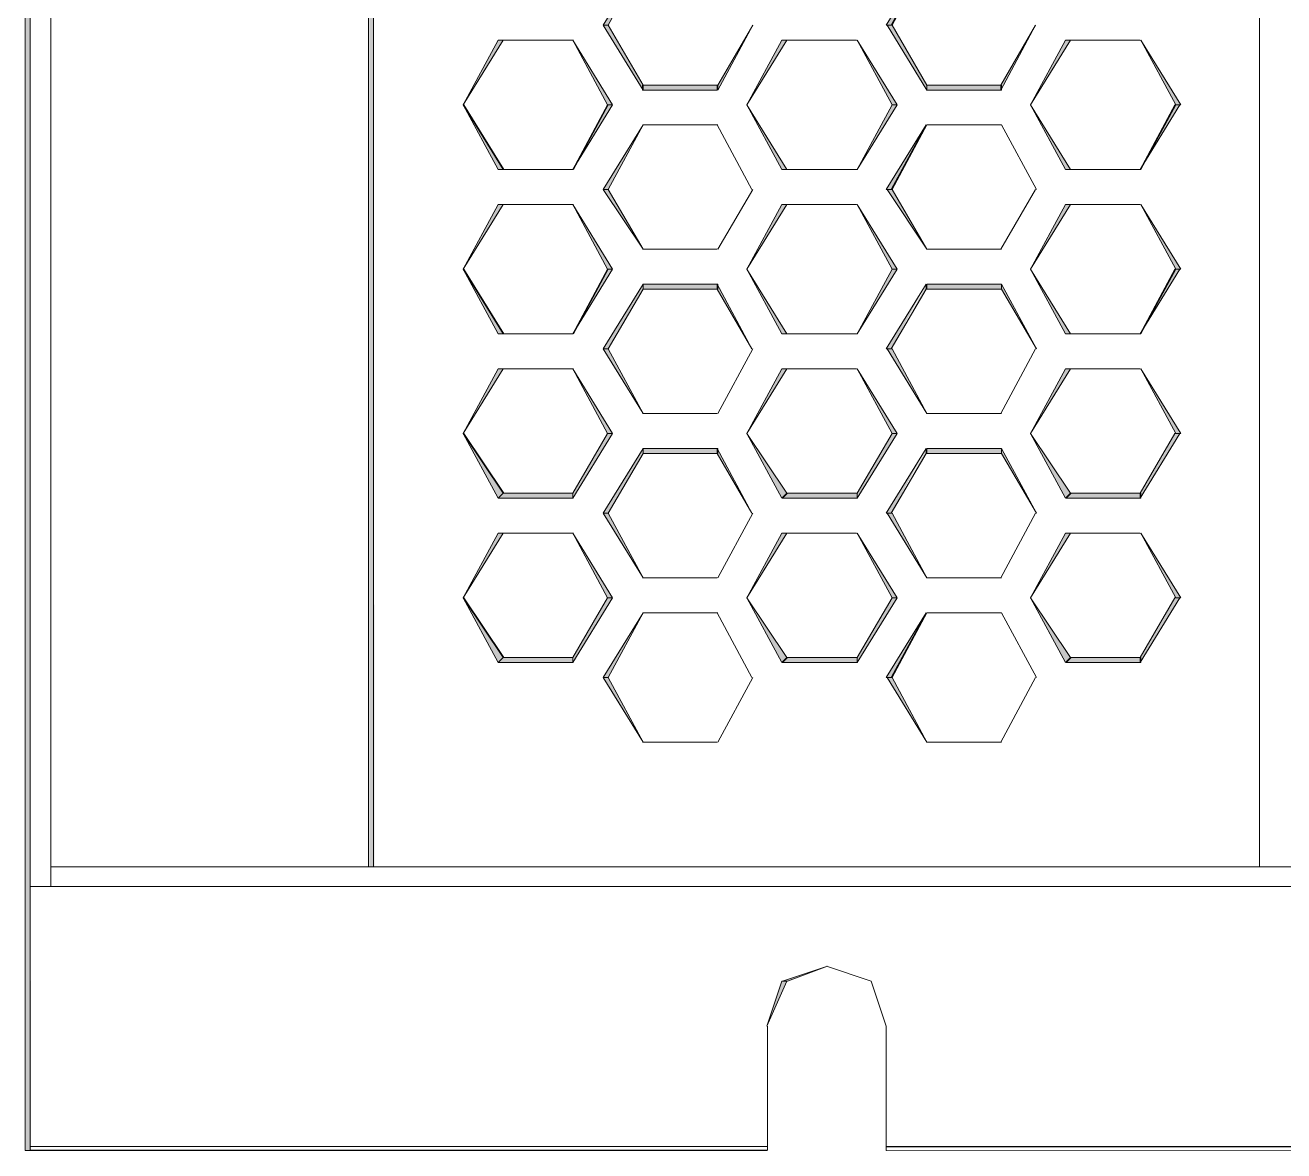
# Model space of a CAD drawing. Header units: millimetres. Extents: x 41 to 1635, y 11 to 1528.
# Drawn here: x 1244.5 to 1350.5, y 831.8 to 926.6 of the extents above; entities that cross this region are included whole.
import ezdxf

# ---------------------------------------------------------------- set-up
doc = ezdxf.new("R2010")
doc.units = ezdxf.units.MM
doc.header["$LTSCALE"] = 8
for name, color, linetype in [('1', 7, 'CONTINUOUS'), ('Layer1', 3, 'CONTINUOUS'), ('PDF2_Geometry', 7, 'CONTINUOUS'), ('PDF2_Solid Fills', 7, 'CONTINUOUS')]:
    doc.layers.add(name, color=color, linetype=linetype)

# ---------------------------------------------------------------- blocks, each defined once
blk = doc.blocks.new('Sinee')
at = {"layer": '1'}
blk.add_line((324.97, -695.81), (72.13, -695.81), dxfattribs=at)
at = {"layer": 'Layer1'}
blk.add_line((62.06, -696.12), (0, -696.11), dxfattribs=at)
at = {"layer": 'PDF2_Geometry', "lineweight": 5}
for points in [[(0, 0), (-0.42, 0), (-0.42, -696.11), (0, -696.11)], [(1.75, -22.23), (1.75, -673.88)], [(1.75, -22.23), (1.75, -673.88)], [(28.93, -23.9), (28.52, -23.9), (28.52, -672.21), (28.93, -672.21)], [(103.58, -672.21), (103.58, -23.91)], [(103.58, -672.21), (103.58, -23.91)], [(48.29, -601.34), (48.71, -601.34), (51.65, -595.89)], [(48.71, -601.34), (51.65, -595.89)], [(72.13, -601.34), (72.55, -601.34), (75.48, -595.89)], [(72.62, -601.34), (75.55, -595.89)], [(51.65, -606.8), (51.65, -606.38), (48.71, -601.34), (48.29, -601.34)], [(60.88, -601.34), (57.94, -606.8)], [(60.88, -601.34), (57.94, -606.38), (57.94, -606.8)], [(75.55, -606.8), (75.55, -606.38), (72.62, -601.34), (72.2, -601.34)], [(84.71, -601.34), (81.77, -606.8)], [(84.71, -601.34), (81.77, -606.38), (81.77, -606.8)], [(36.48, -608.05), (39.42, -602.6)], [(36.48, -608.05), (39.84, -602.6), (39.42, -602.6)], [(39.42, -602.6), (45.71, -602.6)], [(39.91, -602.6), (45.78, -602.6)], [(45.71, -602.6), (49.06, -608.05)], [(45.71, -602.6), (48.64, -608.05), (49.06, -608.05)], [(60.39, -608.05), (63.32, -602.6)], [(60.39, -608.05), (63.74, -602.6), (63.32, -602.6)], [(63.32, -602.6), (69.61, -602.6)], [(63.74, -602.6), (69.61, -602.6)], [(69.68, -602.6), (73.04, -608.05)], [(69.68, -602.6), (72.62, -608.05), (73.04, -608.05)], [(84.29, -608.05), (87.22, -602.6)], [(84.29, -608.05), (87.64, -602.6), (87.22, -602.6)], [(87.22, -602.6), (93.51, -602.6)], [(87.64, -602.6), (93.51, -602.6)], [(93.58, -602.6), (96.94, -608.05)], [(93.58, -602.6), (96.52, -608.05), (96.94, -608.05)], [(51.58, -606.8), (57.87, -606.8), (57.87, -606.38), (51.58, -606.38)], [(75.55, -606.8), (81.84, -606.8), (81.84, -606.38), (75.55, -606.38)], [(39.42, -613.5), (39.84, -613.5), (36.48, -608.05)], [(39.91, -613.5), (36.55, -608.05)], [(49.06, -608.05), (48.64, -608.05), (45.71, -613.5)], [(48.71, -608.05), (45.78, -613.5)], [(63.74, -613.5), (60.39, -608.05)], [(63.32, -613.5), (63.74, -613.5), (60.39, -608.05)], [(72.62, -608.05), (69.68, -613.5)], [(73.04, -608.05), (72.62, -608.05), (69.68, -613.5)], [(87.64, -613.5), (84.29, -608.05)], [(87.22, -613.5), (87.64, -613.5), (84.29, -608.05)], [(96.87, -608.05), (96.45, -608.05), (93.51, -613.5)], [(96.52, -608.05), (93.58, -613.5)], [(48.29, -615.18), (48.71, -615.18), (51.65, -609.73)], [(48.71, -615.18), (51.65, -609.73)], [(51.65, -609.73), (57.94, -609.73)], [(51.65, -609.73), (57.94, -609.73)], [(57.87, -609.73), (60.81, -615.18)], [(57.87, -609.73), (60.81, -615.18)], [(72.13, -615.18), (72.55, -615.18), (75.48, -609.73)], [(72.62, -615.18), (75.55, -609.73)], [(75.55, -609.73), (81.84, -609.73)], [(75.55, -609.73), (81.84, -609.73)], [(81.84, -609.73), (84.78, -615.18)], [(81.84, -609.73), (84.78, -615.18)], [(45.71, -613.5), (39.42, -613.5)], [(45.71, -613.5), (39.42, -613.5), (39.84, -613.5)], [(69.68, -613.5), (63.39, -613.5)], [(69.68, -613.5), (63.39, -613.5), (63.81, -613.5)], [(93.58, -613.5), (87.29, -613.5)], [(93.58, -613.5), (87.29, -613.5), (87.71, -613.5)], [(51.65, -620.21), (48.29, -615.18)], [(51.65, -620.21), (48.71, -615.18), (48.29, -615.18)], [(60.88, -615.18), (57.94, -620.21)], [(60.88, -615.18), (57.94, -620.21)], [(75.55, -620.21), (72.2, -615.18)], [(75.55, -620.21), (72.62, -615.18), (72.2, -615.18)], [(84.71, -615.18), (81.77, -620.21)], [(84.71, -615.18), (81.77, -620.21)], [(36.48, -621.89), (39.42, -616.44)], [(36.48, -621.89), (39.84, -616.44), (39.42, -616.44)], [(39.42, -616.44), (45.71, -616.44)], [(39.91, -616.44), (45.78, -616.44)], [(45.71, -616.44), (49.06, -621.89)], [(45.71, -616.44), (48.64, -621.89), (49.06, -621.89)], [(60.39, -621.89), (63.32, -616.44)], [(60.39, -621.89), (63.74, -616.44), (63.32, -616.44)], [(63.32, -616.44), (69.61, -616.44)], [(63.74, -616.44), (69.61, -616.44)], [(69.68, -616.44), (73.04, -621.89)], [(69.68, -616.44), (72.62, -621.89), (73.04, -621.89)], [(84.29, -621.89), (87.22, -616.44)], [(84.29, -621.89), (87.64, -616.44), (87.22, -616.44)], [(87.22, -616.44), (93.51, -616.44)], [(87.64, -616.44), (93.51, -616.44)], [(93.58, -616.44), (96.94, -621.89)], [(93.58, -616.44), (96.52, -621.89), (96.94, -621.89)], [(57.87, -620.21), (51.58, -620.21)], [(57.87, -620.21), (51.58, -620.21)], [(81.84, -620.21), (75.55, -620.21)], [(81.84, -620.21), (75.55, -620.21)], [(39.42, -627.34), (39.84, -627.34), (36.48, -621.89)], [(39.91, -627.34), (36.55, -621.89)], [(49.06, -621.89), (48.64, -621.89), (45.71, -627.34)], [(48.71, -621.89), (45.78, -627.34)], [(63.74, -627.34), (60.39, -621.89)], [(63.32, -627.34), (63.74, -627.34), (60.39, -621.89)], [(72.62, -621.89), (69.68, -627.34)], [(73.04, -621.89), (72.62, -621.89), (69.68, -627.34)], [(87.64, -627.34), (84.29, -621.89)], [(87.22, -627.34), (87.64, -627.34), (84.29, -621.89)], [(96.87, -621.89), (96.45, -621.89), (93.51, -627.34)], [(96.52, -621.89), (93.58, -627.34)], [(48.29, -628.6), (48.71, -628.6), (51.65, -623.57), (51.65, -623.15)], [(57.94, -623.15), (51.65, -623.15), (51.65, -623.57), (57.94, -623.57)], [(57.87, -623.15), (57.87, -623.57), (60.81, -628.6)], [(72.13, -628.6), (72.55, -628.6), (75.48, -623.57), (75.48, -623.15)], [(81.84, -623.15), (75.55, -623.15), (75.55, -623.57), (81.84, -623.57)], [(81.84, -623.15), (81.84, -623.57), (84.78, -628.6)], [(57.87, -623.57), (60.81, -628.6)], [(81.84, -623.57), (84.78, -628.6)], [(45.71, -627.34), (39.42, -627.34)], [(45.71, -627.34), (39.42, -627.34), (39.84, -627.34)], [(69.68, -627.34), (63.39, -627.34)], [(69.68, -627.34), (63.39, -627.34), (63.81, -627.34)], [(93.58, -627.34), (87.29, -627.34)], [(93.58, -627.34), (87.29, -627.34), (87.71, -627.34)], [(51.65, -634.05), (48.29, -628.6)], [(51.65, -634.05), (48.71, -628.6), (48.29, -628.6)], [(60.88, -628.6), (57.94, -634.05)], [(60.88, -628.6), (57.94, -634.05)], [(75.55, -634.05), (72.2, -628.6)], [(75.55, -634.05), (72.62, -628.6), (72.2, -628.6)], [(84.71, -628.6), (81.77, -634.05)], [(84.71, -628.6), (81.77, -634.05)], [(36.48, -635.73), (39.42, -630.28)], [(36.48, -635.73), (39.84, -630.28), (39.42, -630.28)], [(39.42, -630.28), (45.71, -630.28)], [(39.91, -630.28), (45.78, -630.28)], [(45.71, -630.28), (49.06, -635.73)], [(45.71, -630.28), (48.64, -635.73), (49.06, -635.73)], [(60.39, -635.73), (63.32, -630.28)], [(60.39, -635.73), (63.74, -630.28), (63.32, -630.28)], [(63.32, -630.28), (69.61, -630.28)], [(63.74, -630.28), (69.61, -630.28)], [(69.68, -630.28), (73.04, -635.73)], [(69.68, -630.28), (72.62, -635.73), (73.04, -635.73)], [(84.29, -635.73), (87.22, -630.28)], [(84.29, -635.73), (87.64, -630.28), (87.22, -630.28)], [(87.22, -630.28), (93.51, -630.28)], [(87.64, -630.28), (93.51, -630.28)], [(93.58, -630.28), (96.94, -635.73)], [(93.58, -630.28), (96.52, -635.73), (96.94, -635.73)], [(57.87, -634.05), (51.58, -634.05)], [(57.87, -634.05), (51.58, -634.05)], [(81.84, -634.05), (75.55, -634.05)], [(81.84, -634.05), (75.55, -634.05)], [(39.42, -641.18), (39.84, -640.76), (36.48, -635.73)], [(39.91, -640.76), (36.55, -635.73)], [(49.06, -635.73), (48.64, -635.73), (45.71, -640.76), (45.71, -641.18)], [(63.74, -640.76), (60.39, -635.73)], [(63.32, -641.18), (63.74, -640.76), (60.39, -635.73)], [(73.04, -635.73), (72.62, -635.73), (69.68, -640.76), (69.68, -641.18)], [(87.64, -640.76), (84.29, -635.73)], [(87.22, -641.18), (87.64, -640.76), (84.29, -635.73)], [(96.87, -635.73), (96.45, -635.73), (93.51, -640.76), (93.51, -641.18)], [(48.29, -642.44), (48.71, -642.44), (51.65, -637.41), (51.65, -636.99)], [(57.94, -636.99), (51.65, -636.99), (51.65, -637.41), (57.94, -637.41)], [(57.87, -636.99), (57.87, -637.41), (60.81, -642.44)], [(72.13, -642.44), (72.55, -642.44), (75.48, -637.41), (75.48, -636.99)], [(81.84, -636.99), (75.55, -636.99), (75.55, -637.41), (81.84, -637.41)], [(81.84, -636.99), (81.84, -637.41), (84.78, -642.44)], [(57.87, -637.41), (60.81, -642.44)], [(81.84, -637.41), (84.78, -642.44)], [(45.71, -641.18), (45.71, -640.76), (39.84, -640.76), (39.42, -641.18)], [(69.68, -641.18), (69.68, -640.76), (63.81, -640.76), (63.39, -641.18)], [(93.58, -641.18), (93.58, -640.76), (87.71, -640.76), (87.29, -641.18)], [(51.65, -647.89), (48.29, -642.44)], [(51.65, -647.89), (48.71, -642.44), (48.29, -642.44)], [(60.88, -642.44), (57.94, -647.89)], [(60.88, -642.44), (57.94, -647.89)], [(75.55, -647.89), (72.2, -642.44)], [(75.55, -647.89), (72.62, -642.44), (72.2, -642.44)], [(84.71, -642.44), (81.77, -647.89)], [(84.71, -642.44), (81.77, -647.89)], [(36.48, -649.57), (39.42, -644.12)], [(36.48, -649.57), (39.84, -644.12), (39.42, -644.12)], [(39.42, -644.12), (45.71, -644.12)], [(39.91, -644.12), (45.78, -644.12)], [(45.71, -644.12), (49.06, -649.57)], [(45.71, -644.12), (48.64, -649.57), (49.06, -649.57)], [(60.39, -649.57), (63.32, -644.12)], [(60.39, -649.57), (63.74, -644.12), (63.32, -644.12)], [(63.32, -644.12), (69.61, -644.12)], [(63.74, -644.12), (69.61, -644.12)], [(69.68, -644.12), (73.04, -649.57)], [(69.68, -644.12), (72.62, -649.57), (73.04, -649.57)], [(84.29, -649.57), (87.22, -644.12)], [(84.29, -649.57), (87.64, -644.12), (87.22, -644.12)], [(87.22, -644.12), (93.51, -644.12)], [(87.64, -644.12), (93.51, -644.12)], [(93.58, -644.12), (96.94, -649.57)], [(93.58, -644.12), (96.52, -649.57), (96.94, -649.57)], [(57.87, -647.89), (51.58, -647.89)], [(57.87, -647.89), (51.58, -647.89)], [(81.84, -647.89), (75.55, -647.89)], [(81.84, -647.89), (75.55, -647.89)], [(39.42, -655.02), (39.84, -654.6), (36.48, -649.57)], [(39.91, -654.6), (36.55, -649.57)], [(49.06, -649.57), (48.64, -649.57), (45.71, -654.6), (45.71, -655.02)], [(63.74, -654.6), (60.39, -649.57)], [(63.32, -655.02), (63.74, -654.6), (60.39, -649.57)], [(73.04, -649.57), (72.62, -649.57), (69.68, -654.6), (69.68, -655.02)], [(87.64, -654.6), (84.29, -649.57)], [(87.22, -655.02), (87.64, -654.6), (84.29, -649.57)], [(96.87, -649.57), (96.45, -649.57), (93.51, -654.6), (93.51, -655.02)], [(48.29, -656.28), (48.71, -656.28), (51.65, -650.83)], [(48.71, -656.28), (51.65, -650.83)], [(51.65, -650.83), (57.94, -650.83)], [(51.65, -650.83), (57.94, -650.83)], [(57.87, -650.83), (60.81, -656.28)], [(57.87, -650.83), (60.81, -656.28)], [(72.13, -656.28), (72.55, -656.28), (75.48, -650.83)], [(72.62, -656.28), (75.55, -650.83)], [(75.55, -650.83), (81.84, -650.83)], [(75.55, -650.83), (81.84, -650.83)], [(81.84, -650.83), (84.78, -656.28)], [(81.84, -650.83), (84.78, -656.28)], [(45.71, -655.02), (45.71, -654.6), (39.84, -654.6), (39.42, -655.02)], [(69.68, -655.02), (69.68, -654.6), (63.81, -654.6), (63.39, -655.02)], [(93.58, -655.02), (93.58, -654.6), (87.71, -654.6), (87.29, -655.02)], [(51.65, -661.73), (48.29, -656.28)], [(51.65, -661.73), (48.71, -656.28), (48.29, -656.28)], [(60.88, -656.28), (57.94, -661.73)], [(60.88, -656.28), (57.94, -661.73)], [(75.55, -661.73), (72.2, -656.28)], [(75.55, -661.73), (72.62, -656.28), (72.2, -656.28)], [(84.71, -656.28), (81.77, -661.73)], [(84.71, -656.28), (81.77, -661.73)], [(57.87, -661.73), (51.58, -661.73)], [(57.87, -661.73), (51.58, -661.73)], [(81.84, -661.73), (75.55, -661.73)], [(81.84, -661.73), (75.55, -661.73)], [(1.75, -672.21), (390, -672.21)], [(1.75, -672.21), (390, -672.21)], [(28.93, -672.21), (28.52, -672.21), (103.58, -672.21)], [(28.93, -672.21), (28.52, -672.21), (103.58, -672.21)], [(28.59, -672.21), (103.64, -672.21)], [(0, -673.89), (390, -673.89)], [(0, -673.89), (390, -673.89)], [(67.17, -680.6), (63.39, -681.86)], [(67.17, -680.6), (63.81, -681.86), (63.39, -681.86)], [(70.87, -681.86), (67.1, -680.6)], [(70.87, -681.86), (67.1, -680.6)], [(63.74, -681.86), (62.06, -685.63)], [(63.32, -681.86), (63.74, -681.86), (62.06, -685.63)], [(72.13, -685.63), (70.87, -681.86)], [(72.13, -685.63), (70.87, -681.86)], [(62.13, -696.12), (62.13, -685.63)], [(62.13, -696.12), (62.13, -685.63)], [(72.13, -696.12), (72.13, -685.63)], [(72.13, -696.12), (72.13, -685.63)], [(0, -696.12), (62.06, -696.12)], [(0.02, -695.79), (62.08, -695.79)], [(72.13, -696.12), (390, -696.14)], [(72.13, -696.12), (390, -696.14)]]:
    blk.add_lwpolyline(points, close=True, dxfattribs=at)
for points in [[(1.75, -22.23), (1.75, -673.88), (1.75, -22.23)], [(103.58, -672.21), (103.58, -23.91), (103.58, -672.21)], [(39.42, -602.6), (45.71, -602.6), (39.42, -602.6)], [(63.32, -602.6), (69.61, -602.6), (63.32, -602.6)], [(87.22, -602.6), (93.51, -602.6), (87.22, -602.6)], [(51.65, -609.73), (57.94, -609.73), (51.65, -609.73)], [(57.87, -609.73), (60.81, -615.18), (57.87, -609.73)], [(75.55, -609.73), (81.84, -609.73), (75.55, -609.73)], [(81.84, -609.73), (84.78, -615.18), (81.84, -609.73)], [(45.71, -613.5), (39.42, -613.5), (45.71, -613.5)], [(69.68, -613.5), (63.39, -613.5), (69.68, -613.5)], [(93.58, -613.5), (87.29, -613.5), (93.58, -613.5)], [(60.88, -615.18), (57.94, -620.21), (60.88, -615.18)], [(84.71, -615.18), (81.77, -620.21), (84.71, -615.18)], [(39.42, -616.44), (45.71, -616.44), (39.42, -616.44)], [(63.32, -616.44), (69.61, -616.44), (63.32, -616.44)], [(87.22, -616.44), (93.51, -616.44), (87.22, -616.44)], [(57.87, -620.21), (51.58, -620.21), (57.87, -620.21)], [(81.84, -620.21), (75.55, -620.21), (81.84, -620.21)], [(45.71, -627.34), (39.42, -627.34), (45.71, -627.34)], [(69.68, -627.34), (63.39, -627.34), (69.68, -627.34)], [(93.58, -627.34), (87.29, -627.34), (93.58, -627.34)], [(60.88, -628.6), (57.94, -634.05), (60.88, -628.6)], [(84.71, -628.6), (81.77, -634.05), (84.71, -628.6)], [(39.42, -630.28), (45.71, -630.28), (39.42, -630.28)], [(63.32, -630.28), (69.61, -630.28), (63.32, -630.28)], [(87.22, -630.28), (93.51, -630.28), (87.22, -630.28)], [(57.87, -634.05), (51.58, -634.05), (57.87, -634.05)], [(81.84, -634.05), (75.55, -634.05), (81.84, -634.05)], [(60.88, -642.44), (57.94, -647.89), (60.88, -642.44)], [(84.71, -642.44), (81.77, -647.89), (84.71, -642.44)], [(39.42, -644.12), (45.71, -644.12), (39.42, -644.12)], [(63.32, -644.12), (69.61, -644.12), (63.32, -644.12)], [(87.22, -644.12), (93.51, -644.12), (87.22, -644.12)], [(57.87, -647.89), (51.58, -647.89), (57.87, -647.89)], [(81.84, -647.89), (75.55, -647.89), (81.84, -647.89)], [(51.65, -650.83), (57.94, -650.83), (51.65, -650.83)], [(57.87, -650.83), (60.81, -656.28), (57.87, -650.83)], [(75.55, -650.83), (81.84, -650.83), (75.55, -650.83)], [(81.84, -650.83), (84.78, -656.28), (81.84, -650.83)], [(60.88, -656.28), (57.94, -661.73), (60.88, -656.28)], [(84.71, -656.28), (81.77, -661.73), (84.71, -656.28)], [(57.87, -661.73), (51.58, -661.73), (57.87, -661.73)], [(81.84, -661.73), (75.55, -661.73), (81.84, -661.73)], [(1.75, -672.21), (390, -672.21), (1.75, -672.21)], [(0, -673.89), (390, -673.89), (0, -673.89)], [(70.87, -681.86), (67.1, -680.6), (70.87, -681.86)], [(72.13, -685.63), (70.87, -681.86), (72.13, -685.63)], [(62.13, -696.12), (62.13, -685.63), (62.13, -696.12)], [(72.13, -696.12), (72.13, -685.63), (72.13, -696.12)], [(0, -696.12), (62.06, -696.12), (0, -696.12)], [(72.13, -696.12), (390, -696.14), (72.13, -696.12)]]:
    blk.add_lwpolyline(points, dxfattribs=at)
at = {"layer": 'PDF2_Solid Fills', "lineweight": 5, "transparency": 33554559}
for points in [[(0, 0), (-0.42, 0), (0, -696.11)], [(-0.35, 0), (0.07, -696.11), (-0.35, -696.11)], [(28.93, -23.9), (28.52, -23.9), (28.93, -672.21)], [(28.59, -23.9), (29, -672.21), (28.59, -672.21)], [(48.29, -601.34), (48.71, -601.34), (51.65, -595.89)], [(72.13, -601.34), (72.55, -601.34), (75.48, -595.89)], [(51.65, -606.8), (51.65, -606.38), (48.29, -601.34)], [(51.65, -606.38), (48.29, -601.34), (48.71, -601.34)], [(60.88, -601.34), (57.94, -606.8), (57.94, -606.38)], [(75.55, -606.8), (75.55, -606.38), (72.2, -601.34)], [(75.55, -606.38), (72.2, -601.34), (72.62, -601.34)], [(84.71, -601.34), (81.77, -606.8), (81.77, -606.38)], [(36.48, -608.05), (39.42, -602.6), (39.84, -602.6)], [(45.71, -602.6), (49.06, -608.05), (48.64, -608.05)], [(60.39, -608.05), (63.32, -602.6), (63.74, -602.6)], [(69.68, -602.6), (73.04, -608.05), (72.62, -608.05)], [(84.29, -608.05), (87.22, -602.6), (87.64, -602.6)], [(93.58, -602.6), (96.94, -608.05), (96.52, -608.05)], [(57.87, -606.8), (57.87, -606.38), (51.58, -606.8)], [(57.87, -606.38), (51.58, -606.8), (51.58, -606.38)], [(81.84, -606.8), (81.84, -606.38), (75.55, -606.8)], [(81.84, -606.38), (75.55, -606.8), (75.55, -606.38)], [(39.42, -613.5), (39.84, -613.5), (36.48, -608.05)], [(49.06, -608.05), (48.64, -608.05), (45.71, -613.5)], [(63.32, -613.5), (63.74, -613.5), (60.39, -608.05)], [(73.04, -608.05), (72.62, -608.05), (69.68, -613.5)], [(87.22, -613.5), (87.64, -613.5), (84.29, -608.05)], [(96.87, -608.05), (96.45, -608.05), (93.51, -613.5)], [(48.29, -615.18), (48.71, -615.18), (51.65, -609.73)], [(72.13, -615.18), (72.55, -615.18), (75.48, -609.73)], [(51.65, -620.21), (48.29, -615.18), (48.71, -615.18)], [(75.55, -620.21), (72.2, -615.18), (72.62, -615.18)], [(36.48, -621.89), (39.42, -616.44), (39.84, -616.44)], [(45.71, -616.44), (49.06, -621.89), (48.64, -621.89)], [(60.39, -621.89), (63.32, -616.44), (63.74, -616.44)], [(69.68, -616.44), (73.04, -621.89), (72.62, -621.89)], [(84.29, -621.89), (87.22, -616.44), (87.64, -616.44)], [(93.58, -616.44), (96.94, -621.89), (96.52, -621.89)], [(39.42, -627.34), (39.84, -627.34), (36.48, -621.89)], [(49.06, -621.89), (48.64, -621.89), (45.71, -627.34)], [(63.32, -627.34), (63.74, -627.34), (60.39, -621.89)], [(73.04, -621.89), (72.62, -621.89), (69.68, -627.34)], [(87.22, -627.34), (87.64, -627.34), (84.29, -621.89)], [(96.87, -621.89), (96.45, -621.89), (93.51, -627.34)], [(48.29, -628.6), (48.71, -628.6), (51.65, -623.15)], [(48.71, -628.6), (51.65, -623.15), (51.65, -623.57)], [(51.65, -623.15), (51.65, -623.57), (57.94, -623.15)], [(51.65, -623.57), (57.94, -623.15), (57.94, -623.57)], [(57.87, -623.15), (57.87, -623.57), (60.81, -628.6)], [(72.13, -628.6), (72.55, -628.6), (75.48, -623.15)], [(72.62, -628.6), (75.55, -623.15), (75.55, -623.57)], [(75.55, -623.15), (75.55, -623.57), (81.84, -623.15)], [(75.55, -623.57), (81.84, -623.15), (81.84, -623.57)], [(81.84, -623.15), (81.84, -623.57), (84.78, -628.6)], [(51.65, -634.05), (48.29, -628.6), (48.71, -628.6)], [(75.55, -634.05), (72.2, -628.6), (72.62, -628.6)], [(36.48, -635.73), (39.42, -630.28), (39.84, -630.28)], [(45.71, -630.28), (49.06, -635.73), (48.64, -635.73)], [(60.39, -635.73), (63.32, -630.28), (63.74, -630.28)], [(69.68, -630.28), (73.04, -635.73), (72.62, -635.73)], [(84.29, -635.73), (87.22, -630.28), (87.64, -630.28)], [(93.58, -630.28), (96.94, -635.73), (96.52, -635.73)], [(39.42, -641.18), (39.84, -640.76), (36.48, -635.73)], [(49.06, -635.73), (48.64, -635.73), (45.71, -641.18)], [(48.71, -635.73), (45.78, -641.18), (45.78, -640.76)], [(63.32, -641.18), (63.74, -640.76), (60.39, -635.73)], [(73.04, -635.73), (72.62, -635.73), (69.68, -641.18)], [(72.62, -635.73), (69.68, -641.18), (69.68, -640.76)], [(87.22, -641.18), (87.64, -640.76), (84.29, -635.73)], [(96.87, -635.73), (96.45, -635.73), (93.51, -641.18)], [(96.52, -635.73), (93.58, -641.18), (93.58, -640.76)], [(48.29, -642.44), (48.71, -642.44), (51.65, -636.99)], [(48.71, -642.44), (51.65, -636.99), (51.65, -637.41)], [(51.65, -636.99), (51.65, -637.41), (57.94, -636.99)], [(51.65, -637.41), (57.94, -636.99), (57.94, -637.41)], [(57.87, -636.99), (57.87, -637.41), (60.81, -642.44)], [(72.13, -642.44), (72.55, -642.44), (75.48, -636.99)], [(72.62, -642.44), (75.55, -636.99), (75.55, -637.41)], [(75.55, -636.99), (75.55, -637.41), (81.84, -636.99)], [(75.55, -637.41), (81.84, -636.99), (81.84, -637.41)], [(81.84, -636.99), (81.84, -637.41), (84.78, -642.44)], [(45.71, -641.18), (45.71, -640.76), (39.42, -641.18)], [(45.71, -640.76), (39.42, -641.18), (39.84, -640.76)], [(69.68, -641.18), (69.68, -640.76), (63.39, -641.18)], [(69.68, -640.76), (63.39, -641.18), (63.81, -640.76)], [(93.58, -641.18), (93.58, -640.76), (87.29, -641.18)], [(93.58, -640.76), (87.29, -641.18), (87.71, -640.76)], [(51.65, -647.89), (48.29, -642.44), (48.71, -642.44)], [(75.55, -647.89), (72.2, -642.44), (72.62, -642.44)], [(36.48, -649.57), (39.42, -644.12), (39.84, -644.12)], [(45.71, -644.12), (49.06, -649.57), (48.64, -649.57)], [(60.39, -649.57), (63.32, -644.12), (63.74, -644.12)], [(69.68, -644.12), (73.04, -649.57), (72.62, -649.57)], [(84.29, -649.57), (87.22, -644.12), (87.64, -644.12)], [(93.58, -644.12), (96.94, -649.57), (96.52, -649.57)], [(39.42, -655.02), (39.84, -654.6), (36.48, -649.57)], [(49.06, -649.57), (48.64, -649.57), (45.71, -655.02)], [(48.71, -649.57), (45.78, -655.02), (45.78, -654.6)], [(63.32, -655.02), (63.74, -654.6), (60.39, -649.57)], [(73.04, -649.57), (72.62, -649.57), (69.68, -655.02)], [(72.62, -649.57), (69.68, -655.02), (69.68, -654.6)], [(87.22, -655.02), (87.64, -654.6), (84.29, -649.57)], [(96.87, -649.57), (96.45, -649.57), (93.51, -655.02)], [(96.52, -649.57), (93.58, -655.02), (93.58, -654.6)], [(48.29, -656.28), (48.71, -656.28), (51.65, -650.83)], [(72.13, -656.28), (72.55, -656.28), (75.48, -650.83)], [(45.71, -655.02), (45.71, -654.6), (39.42, -655.02)], [(45.71, -654.6), (39.42, -655.02), (39.84, -654.6)], [(69.68, -655.02), (69.68, -654.6), (63.39, -655.02)], [(69.68, -654.6), (63.39, -655.02), (63.81, -654.6)], [(93.58, -655.02), (93.58, -654.6), (87.29, -655.02)], [(93.58, -654.6), (87.29, -655.02), (87.71, -654.6)], [(51.65, -661.73), (48.29, -656.28), (48.71, -656.28)], [(75.55, -661.73), (72.2, -656.28), (72.62, -656.28)], [(67.17, -680.6), (63.39, -681.86), (63.81, -681.86)], [(63.32, -681.86), (63.74, -681.86), (62.06, -685.63)]]:
    blk.add_solid(points, dxfattribs=at)

msp = doc.modelspace()

# ---------------------------------------------------------------- block references
at = {"layer": '1'}
msp.add_blockref('Sinee', (1244.92, 1527.93), dxfattribs=at)

doc.saveas('drawing.dxf')
